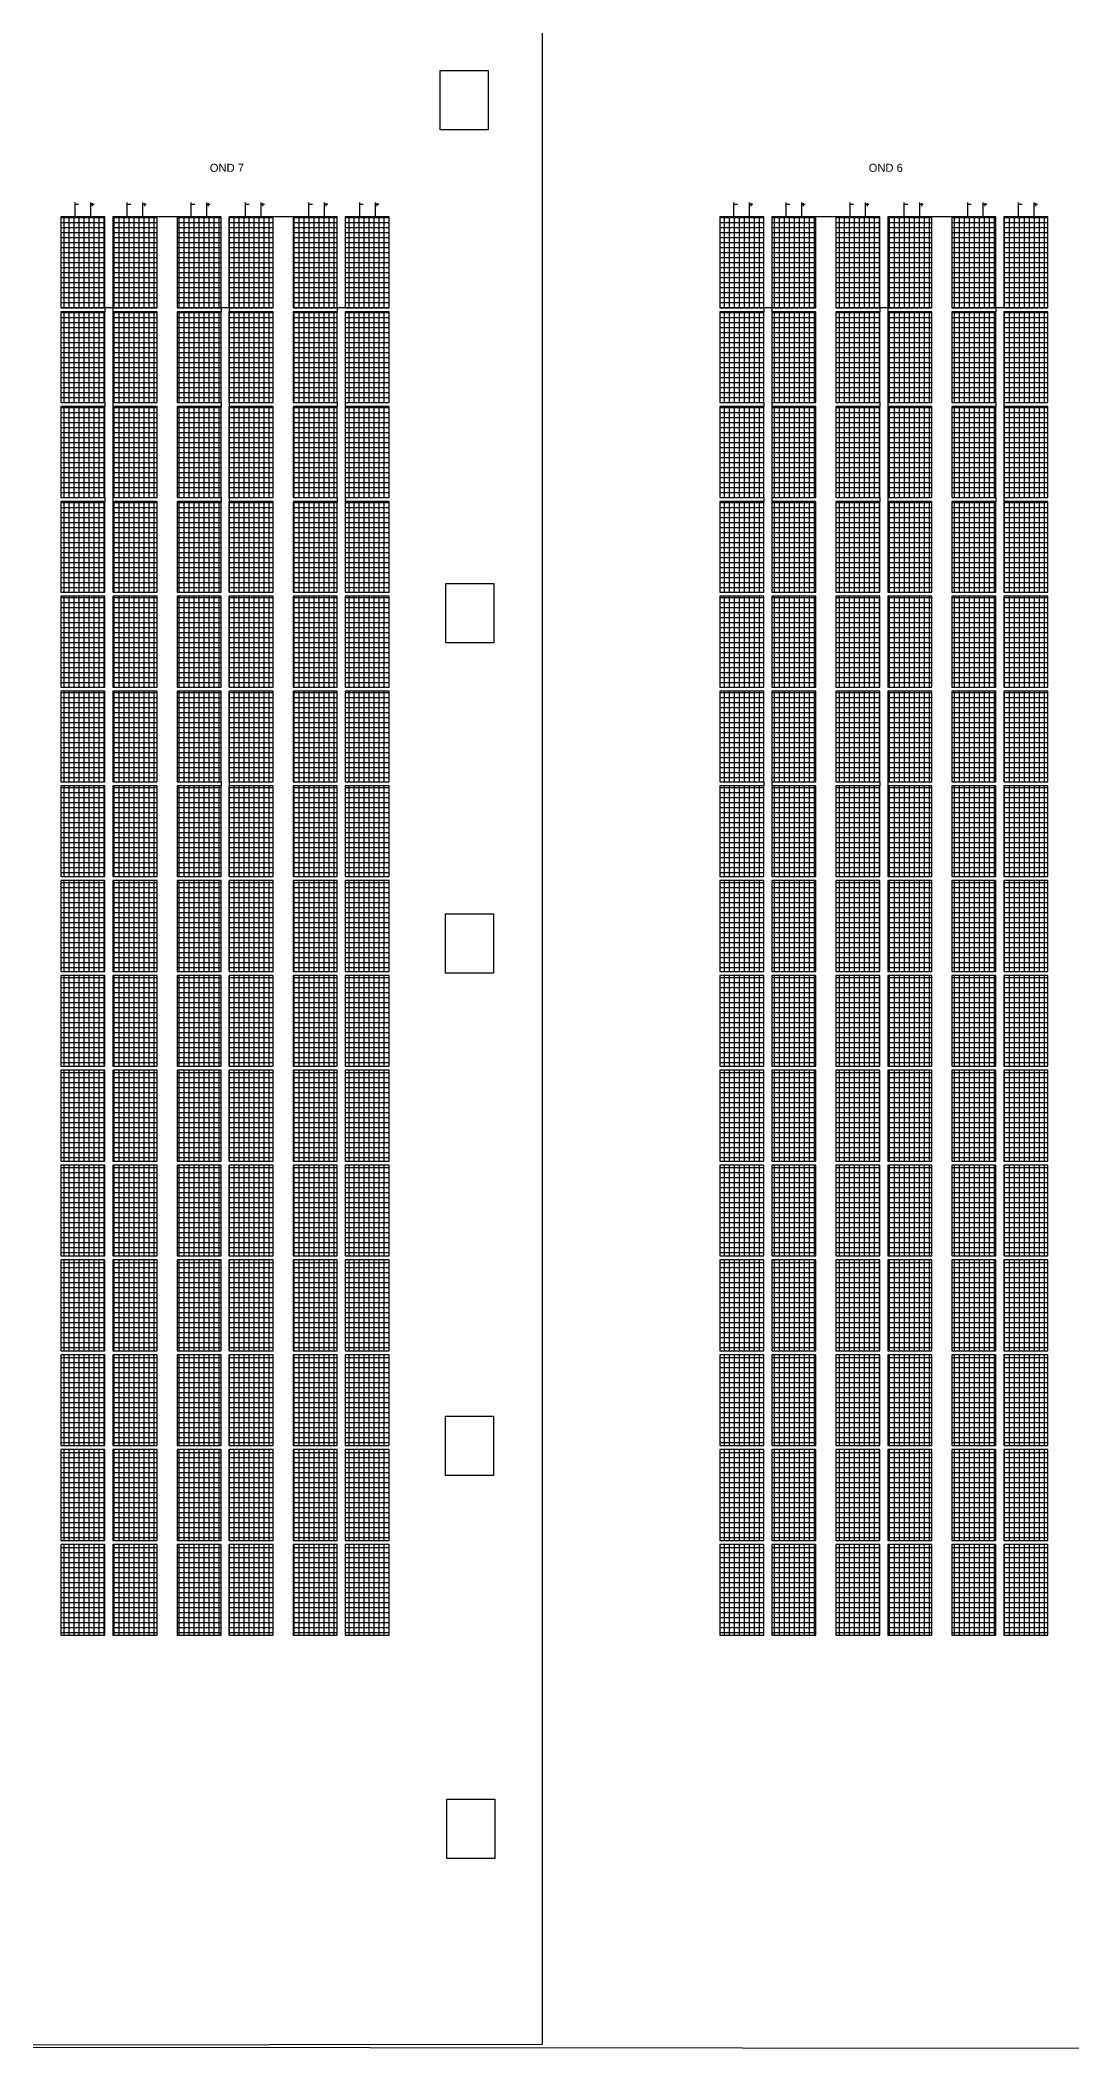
# Model space of a CAD drawing. Header units: inches. Extents: x 40 to 647, y 48 to 167.
# Drawn here: x 287 to 312.8, y 49.2 to 99.4 of the extents above; entities that cross this region are included whole.
import ezdxf

# ---------------------------------------------------------------- set-up
doc = ezdxf.new("R2010")
doc.units = ezdxf.units.IN
doc.header["$MEASUREMENT"] = 0
doc.styles.get("Standard").update_dxf_attribs({"font": 'arial.ttf'})

msp = doc.modelspace()

# ---------------------------------------------------------------- hatches: boundary and pattern name
h = msp.add_hatch()
h.set_pattern_fill('NET', color=5)
h.paths.add_polyline_path([(289.949, 95.01), (288.849, 95.01), (288.849, 92.74), (289.949, 92.74)])
h.paths.add_polyline_path([(289.949, 92.64), (288.849, 92.64), (288.849, 90.37), (289.949, 90.37)])
h.paths.add_polyline_path([(289.949, 90.27), (288.849, 90.27), (288.849, 88), (289.949, 88)])
h.paths.add_polyline_path([(289.949, 87.9), (288.849, 87.9), (288.849, 85.63), (289.949, 85.63)])
h.paths.add_polyline_path([(289.949, 85.53), (288.849, 85.53), (288.849, 83.26), (289.949, 83.26)])
h.paths.add_polyline_path([(289.949, 83.16), (288.849, 83.16), (288.849, 80.89), (289.949, 80.89)])
h.paths.add_polyline_path([(289.949, 80.79), (288.849, 80.79), (288.849, 78.52), (289.949, 78.52)])
h.paths.add_polyline_path([(289.949, 78.42), (288.849, 78.42), (288.849, 76.15), (289.949, 76.15)])
h.paths.add_polyline_path([(289.949, 76.05), (288.849, 76.05), (288.849, 73.78), (289.949, 73.78)])
h.paths.add_polyline_path([(289.949, 73.68), (288.849, 73.68), (288.849, 71.41), (289.949, 71.41)])
h.paths.add_polyline_path([(289.949, 71.31), (288.849, 71.31), (288.849, 69.04), (289.949, 69.04)])
h.paths.add_polyline_path([(289.949, 68.94), (288.849, 68.94), (288.849, 66.67), (289.949, 66.67)])
h.paths.add_polyline_path([(289.949, 66.57), (288.849, 66.57), (288.849, 64.3), (289.949, 64.3)])
h.paths.add_polyline_path([(289.949, 64.2), (288.849, 64.2), (288.849, 61.93), (289.949, 61.93)])
h.paths.add_polyline_path([(289.949, 61.83), (288.849, 61.83), (288.849, 59.56), (289.949, 59.56)])
h.paths.add_polyline_path([(288.649, 61.83), (287.549, 61.83), (287.549, 59.56), (288.649, 59.56)])
h.paths.add_polyline_path([(288.649, 64.2), (287.549, 64.2), (287.549, 61.93), (288.649, 61.93)])
h.paths.add_polyline_path([(288.649, 66.57), (287.549, 66.57), (287.549, 64.3), (288.649, 64.3)])
h.paths.add_polyline_path([(288.649, 68.94), (287.549, 68.94), (287.549, 66.67), (288.649, 66.67)])
h.paths.add_polyline_path([(288.649, 71.31), (287.549, 71.31), (287.549, 69.04), (288.649, 69.04)])
h.paths.add_polyline_path([(288.649, 73.68), (287.549, 73.68), (287.549, 71.41), (288.649, 71.41)])
h.paths.add_polyline_path([(288.649, 76.05), (287.549, 76.05), (287.549, 73.78), (288.649, 73.78)])
h.paths.add_polyline_path([(288.649, 78.42), (287.549, 78.42), (287.549, 76.15), (288.649, 76.15)])
h.paths.add_polyline_path([(288.649, 80.79), (287.549, 80.79), (287.549, 78.52), (288.649, 78.52)])
h.paths.add_polyline_path([(288.649, 83.16), (287.549, 83.16), (287.549, 80.89), (288.649, 80.89)])
h.paths.add_polyline_path([(288.649, 85.53), (287.549, 85.53), (287.549, 83.26), (288.649, 83.26)])
h.paths.add_polyline_path([(288.649, 87.9), (287.549, 87.9), (287.549, 85.63), (288.649, 85.63)])
h.paths.add_polyline_path([(288.649, 90.27), (287.549, 90.27), (287.549, 88), (288.649, 88)])
h.paths.add_polyline_path([(288.649, 92.64), (287.549, 92.64), (287.549, 90.37), (288.649, 90.37)])
h.paths.add_polyline_path([(288.649, 95.01), (287.549, 95.01), (287.549, 92.74), (288.649, 92.74)])
h = msp.add_hatch()
h.set_pattern_fill('NET', color=5)
h.paths.add_polyline_path([(292.849, 95.01), (291.749, 95.01), (291.749, 92.74), (292.849, 92.74)])
h.paths.add_polyline_path([(292.849, 92.64), (291.749, 92.64), (291.749, 90.37), (292.849, 90.37)])
h.paths.add_polyline_path([(292.849, 90.27), (291.749, 90.27), (291.749, 88), (292.849, 88)])
h.paths.add_polyline_path([(292.849, 87.9), (291.749, 87.9), (291.749, 85.63), (292.849, 85.63)])
h.paths.add_polyline_path([(292.849, 85.53), (291.749, 85.53), (291.749, 83.26), (292.849, 83.26)])
h.paths.add_polyline_path([(292.849, 83.16), (291.749, 83.16), (291.749, 80.89), (292.849, 80.89)])
h.paths.add_polyline_path([(292.849, 80.79), (291.749, 80.79), (291.749, 78.52), (292.849, 78.52)])
h.paths.add_polyline_path([(292.849, 78.42), (291.749, 78.42), (291.749, 76.15), (292.849, 76.15)])
h.paths.add_polyline_path([(292.849, 76.05), (291.749, 76.05), (291.749, 73.78), (292.849, 73.78)])
h.paths.add_polyline_path([(292.849, 73.68), (291.749, 73.68), (291.749, 71.41), (292.849, 71.41)])
h.paths.add_polyline_path([(292.849, 71.31), (291.749, 71.31), (291.749, 69.04), (292.849, 69.04)])
h.paths.add_polyline_path([(292.849, 68.94), (291.749, 68.94), (291.749, 66.67), (292.849, 66.67)])
h.paths.add_polyline_path([(292.849, 66.57), (291.749, 66.57), (291.749, 64.3), (292.849, 64.3)])
h.paths.add_polyline_path([(292.849, 64.2), (291.749, 64.2), (291.749, 61.93), (292.849, 61.93)])
h.paths.add_polyline_path([(292.849, 61.83), (291.749, 61.83), (291.749, 59.56), (292.849, 59.56)])
h.paths.add_polyline_path([(291.549, 61.83), (290.449, 61.83), (290.449, 59.56), (291.549, 59.56)])
h.paths.add_polyline_path([(291.549, 64.2), (290.449, 64.2), (290.449, 61.93), (291.549, 61.93)])
h.paths.add_polyline_path([(291.549, 66.57), (290.449, 66.57), (290.449, 64.3), (291.549, 64.3)])
h.paths.add_polyline_path([(291.549, 68.94), (290.449, 68.94), (290.449, 66.67), (291.549, 66.67)])
h.paths.add_polyline_path([(291.549, 71.31), (290.449, 71.31), (290.449, 69.04), (291.549, 69.04)])
h.paths.add_polyline_path([(291.549, 73.68), (290.449, 73.68), (290.449, 71.41), (291.549, 71.41)])
h.paths.add_polyline_path([(291.549, 76.05), (290.449, 76.05), (290.449, 73.78), (291.549, 73.78)])
h.paths.add_polyline_path([(291.549, 78.42), (290.449, 78.42), (290.449, 76.15), (291.549, 76.15)])
h.paths.add_polyline_path([(291.549, 80.79), (290.449, 80.79), (290.449, 78.52), (291.549, 78.52)])
h.paths.add_polyline_path([(291.549, 83.16), (290.449, 83.16), (290.449, 80.89), (291.549, 80.89)])
h.paths.add_polyline_path([(291.549, 85.53), (290.449, 85.53), (290.449, 83.26), (291.549, 83.26)])
h.paths.add_polyline_path([(291.549, 87.9), (290.449, 87.9), (290.449, 85.63), (291.549, 85.63)])
h.paths.add_polyline_path([(291.549, 90.27), (290.449, 90.27), (290.449, 88), (291.549, 88)])
h.paths.add_polyline_path([(291.549, 92.64), (290.449, 92.64), (290.449, 90.37), (291.549, 90.37)])
h.paths.add_polyline_path([(291.549, 95.01), (290.449, 95.01), (290.449, 92.74), (291.549, 92.74)])
h = msp.add_hatch()
h.set_pattern_fill('NET', color=5)
h.paths.add_polyline_path([(295.749, 95.01), (294.649, 95.01), (294.649, 92.74), (295.749, 92.74)])
h.paths.add_polyline_path([(295.749, 92.64), (294.649, 92.64), (294.649, 90.37), (295.749, 90.37)])
h.paths.add_polyline_path([(295.749, 90.27), (294.649, 90.27), (294.649, 88), (295.749, 88)])
h.paths.add_polyline_path([(295.749, 87.9), (294.649, 87.9), (294.649, 85.63), (295.749, 85.63)])
h.paths.add_polyline_path([(295.749, 85.53), (294.649, 85.53), (294.649, 83.26), (295.749, 83.26)])
h.paths.add_polyline_path([(295.749, 83.16), (294.649, 83.16), (294.649, 80.89), (295.749, 80.89)])
h.paths.add_polyline_path([(295.749, 80.79), (294.649, 80.79), (294.649, 78.52), (295.749, 78.52)])
h.paths.add_polyline_path([(295.749, 78.42), (294.649, 78.42), (294.649, 76.15), (295.749, 76.15)])
h.paths.add_polyline_path([(295.749, 76.05), (294.649, 76.05), (294.649, 73.78), (295.749, 73.78)])
h.paths.add_polyline_path([(295.749, 73.68), (294.649, 73.68), (294.649, 71.41), (295.749, 71.41)])
h.paths.add_polyline_path([(295.749, 71.31), (294.649, 71.31), (294.649, 69.04), (295.749, 69.04)])
h.paths.add_polyline_path([(295.749, 68.94), (294.649, 68.94), (294.649, 66.67), (295.749, 66.67)])
h.paths.add_polyline_path([(295.749, 66.57), (294.649, 66.57), (294.649, 64.3), (295.749, 64.3)])
h.paths.add_polyline_path([(295.749, 64.2), (294.649, 64.2), (294.649, 61.93), (295.749, 61.93)])
h.paths.add_polyline_path([(295.749, 61.83), (294.649, 61.83), (294.649, 59.56), (295.749, 59.56)])
h.paths.add_polyline_path([(294.449, 61.83), (293.349, 61.83), (293.349, 59.56), (294.449, 59.56)])
h.paths.add_polyline_path([(294.449, 64.2), (293.349, 64.2), (293.349, 61.93), (294.449, 61.93)])
h.paths.add_polyline_path([(294.449, 66.57), (293.349, 66.57), (293.349, 64.3), (294.449, 64.3)])
h.paths.add_polyline_path([(294.449, 68.94), (293.349, 68.94), (293.349, 66.67), (294.449, 66.67)])
h.paths.add_polyline_path([(294.449, 71.31), (293.349, 71.31), (293.349, 69.04), (294.449, 69.04)])
h.paths.add_polyline_path([(294.449, 73.68), (293.349, 73.68), (293.349, 71.41), (294.449, 71.41)])
h.paths.add_polyline_path([(294.449, 76.05), (293.349, 76.05), (293.349, 73.78), (294.449, 73.78)])
h.paths.add_polyline_path([(294.449, 78.42), (293.349, 78.42), (293.349, 76.15), (294.449, 76.15)])
h.paths.add_polyline_path([(294.449, 80.79), (293.349, 80.79), (293.349, 78.52), (294.449, 78.52)])
h.paths.add_polyline_path([(294.449, 83.16), (293.349, 83.16), (293.349, 80.89), (294.449, 80.89)])
h.paths.add_polyline_path([(294.449, 85.53), (293.349, 85.53), (293.349, 83.26), (294.449, 83.26)])
h.paths.add_polyline_path([(294.449, 87.9), (293.349, 87.9), (293.349, 85.63), (294.449, 85.63)])
h.paths.add_polyline_path([(294.449, 90.27), (293.349, 90.27), (293.349, 88), (294.449, 88)])
h.paths.add_polyline_path([(294.449, 92.64), (293.349, 92.64), (293.349, 90.37), (294.449, 90.37)])
h.paths.add_polyline_path([(294.449, 95.01), (293.349, 95.01), (293.349, 92.74), (294.449, 92.74)])
h = msp.add_hatch()
h.set_pattern_fill('NET', color=5)
h.paths.add_polyline_path([(306.411, 95.01), (305.311, 95.01), (305.311, 92.74), (306.411, 92.74)])
h.paths.add_polyline_path([(306.411, 92.64), (305.311, 92.64), (305.311, 90.37), (306.411, 90.37)])
h.paths.add_polyline_path([(306.411, 90.27), (305.311, 90.27), (305.311, 88), (306.411, 88)])
h.paths.add_polyline_path([(306.411, 87.9), (305.311, 87.9), (305.311, 85.63), (306.411, 85.63)])
h.paths.add_polyline_path([(306.411, 85.53), (305.311, 85.53), (305.311, 83.26), (306.411, 83.26)])
h.paths.add_polyline_path([(306.411, 83.16), (305.311, 83.16), (305.311, 80.89), (306.411, 80.89)])
h.paths.add_polyline_path([(306.411, 80.79), (305.311, 80.79), (305.311, 78.52), (306.411, 78.52)])
h.paths.add_polyline_path([(306.411, 78.42), (305.311, 78.42), (305.311, 76.15), (306.411, 76.15)])
h.paths.add_polyline_path([(306.411, 76.05), (305.311, 76.05), (305.311, 73.78), (306.411, 73.78)])
h.paths.add_polyline_path([(306.411, 73.68), (305.311, 73.68), (305.311, 71.41), (306.411, 71.41)])
h.paths.add_polyline_path([(306.411, 71.31), (305.311, 71.31), (305.311, 69.04), (306.411, 69.04)])
h.paths.add_polyline_path([(306.411, 68.94), (305.311, 68.94), (305.311, 66.67), (306.411, 66.67)])
h.paths.add_polyline_path([(306.411, 66.57), (305.311, 66.57), (305.311, 64.3), (306.411, 64.3)])
h.paths.add_polyline_path([(306.411, 64.2), (305.311, 64.2), (305.311, 61.93), (306.411, 61.93)])
h.paths.add_polyline_path([(306.411, 61.83), (305.311, 61.83), (305.311, 59.56), (306.411, 59.56)])
h.paths.add_polyline_path([(305.111, 61.83), (304.011, 61.83), (304.011, 59.56), (305.111, 59.56)])
h.paths.add_polyline_path([(305.111, 64.2), (304.011, 64.2), (304.011, 61.93), (305.111, 61.93)])
h.paths.add_polyline_path([(305.111, 66.57), (304.011, 66.57), (304.011, 64.3), (305.111, 64.3)])
h.paths.add_polyline_path([(305.111, 68.94), (304.011, 68.94), (304.011, 66.67), (305.111, 66.67)])
h.paths.add_polyline_path([(305.111, 71.31), (304.011, 71.31), (304.011, 69.04), (305.111, 69.04)])
h.paths.add_polyline_path([(305.111, 73.68), (304.011, 73.68), (304.011, 71.41), (305.111, 71.41)])
h.paths.add_polyline_path([(305.111, 76.05), (304.011, 76.05), (304.011, 73.78), (305.111, 73.78)])
h.paths.add_polyline_path([(305.111, 78.42), (304.011, 78.42), (304.011, 76.15), (305.111, 76.15)])
h.paths.add_polyline_path([(305.111, 80.79), (304.011, 80.79), (304.011, 78.52), (305.111, 78.52)])
h.paths.add_polyline_path([(305.111, 83.16), (304.011, 83.16), (304.011, 80.89), (305.111, 80.89)])
h.paths.add_polyline_path([(305.111, 85.53), (304.011, 85.53), (304.011, 83.26), (305.111, 83.26)])
h.paths.add_polyline_path([(305.111, 87.9), (304.011, 87.9), (304.011, 85.63), (305.111, 85.63)])
h.paths.add_polyline_path([(305.111, 90.27), (304.011, 90.27), (304.011, 88), (305.111, 88)])
h.paths.add_polyline_path([(305.111, 92.64), (304.011, 92.64), (304.011, 90.37), (305.111, 90.37)])
h.paths.add_polyline_path([(305.111, 95.01), (304.011, 95.01), (304.011, 92.74), (305.111, 92.74)])
h = msp.add_hatch()
h.set_pattern_fill('NET', color=5)
h.paths.add_polyline_path([(309.311, 95.01), (308.211, 95.01), (308.211, 92.74), (309.311, 92.74)])
h.paths.add_polyline_path([(309.311, 92.64), (308.211, 92.64), (308.211, 90.37), (309.311, 90.37)])
h.paths.add_polyline_path([(309.311, 90.27), (308.211, 90.27), (308.211, 88), (309.311, 88)])
h.paths.add_polyline_path([(309.311, 87.9), (308.211, 87.9), (308.211, 85.63), (309.311, 85.63)])
h.paths.add_polyline_path([(309.311, 85.53), (308.211, 85.53), (308.211, 83.26), (309.311, 83.26)])
h.paths.add_polyline_path([(309.311, 83.16), (308.211, 83.16), (308.211, 80.89), (309.311, 80.89)])
h.paths.add_polyline_path([(309.311, 80.79), (308.211, 80.79), (308.211, 78.52), (309.311, 78.52)])
h.paths.add_polyline_path([(309.311, 78.42), (308.211, 78.42), (308.211, 76.15), (309.311, 76.15)])
h.paths.add_polyline_path([(309.311, 76.05), (308.211, 76.05), (308.211, 73.78), (309.311, 73.78)])
h.paths.add_polyline_path([(309.311, 73.68), (308.211, 73.68), (308.211, 71.41), (309.311, 71.41)])
h.paths.add_polyline_path([(309.311, 71.31), (308.211, 71.31), (308.211, 69.04), (309.311, 69.04)])
h.paths.add_polyline_path([(309.311, 68.94), (308.211, 68.94), (308.211, 66.67), (309.311, 66.67)])
h.paths.add_polyline_path([(309.311, 66.57), (308.211, 66.57), (308.211, 64.3), (309.311, 64.3)])
h.paths.add_polyline_path([(309.311, 64.2), (308.211, 64.2), (308.211, 61.93), (309.311, 61.93)])
h.paths.add_polyline_path([(309.311, 61.83), (308.211, 61.83), (308.211, 59.56), (309.311, 59.56)])
h.paths.add_polyline_path([(308.011, 61.83), (306.911, 61.83), (306.911, 59.56), (308.011, 59.56)])
h.paths.add_polyline_path([(308.011, 64.2), (306.911, 64.2), (306.911, 61.93), (308.011, 61.93)])
h.paths.add_polyline_path([(308.011, 66.57), (306.911, 66.57), (306.911, 64.3), (308.011, 64.3)])
h.paths.add_polyline_path([(308.011, 68.94), (306.911, 68.94), (306.911, 66.67), (308.011, 66.67)])
h.paths.add_polyline_path([(308.011, 71.31), (306.911, 71.31), (306.911, 69.04), (308.011, 69.04)])
h.paths.add_polyline_path([(308.011, 73.68), (306.911, 73.68), (306.911, 71.41), (308.011, 71.41)])
h.paths.add_polyline_path([(308.011, 76.05), (306.911, 76.05), (306.911, 73.78), (308.011, 73.78)])
h.paths.add_polyline_path([(308.011, 78.42), (306.911, 78.42), (306.911, 76.15), (308.011, 76.15)])
h.paths.add_polyline_path([(308.011, 80.79), (306.911, 80.79), (306.911, 78.52), (308.011, 78.52)])
h.paths.add_polyline_path([(308.011, 83.16), (306.911, 83.16), (306.911, 80.89), (308.011, 80.89)])
h.paths.add_polyline_path([(308.011, 85.53), (306.911, 85.53), (306.911, 83.26), (308.011, 83.26)])
h.paths.add_polyline_path([(308.011, 87.9), (306.911, 87.9), (306.911, 85.63), (308.011, 85.63)])
h.paths.add_polyline_path([(308.011, 90.27), (306.911, 90.27), (306.911, 88), (308.011, 88)])
h.paths.add_polyline_path([(308.011, 92.64), (306.911, 92.64), (306.911, 90.37), (308.011, 90.37)])
h.paths.add_polyline_path([(308.011, 95.01), (306.911, 95.01), (306.911, 92.74), (308.011, 92.74)])
h = msp.add_hatch()
h.set_pattern_fill('NET', color=5)
h.paths.add_polyline_path([(312.211, 95.01), (311.111, 95.01), (311.111, 92.74), (312.211, 92.74)])
h.paths.add_polyline_path([(312.211, 92.64), (311.111, 92.64), (311.111, 90.37), (312.211, 90.37)])
h.paths.add_polyline_path([(312.211, 90.27), (311.111, 90.27), (311.111, 88), (312.211, 88)])
h.paths.add_polyline_path([(312.211, 87.9), (311.111, 87.9), (311.111, 85.63), (312.211, 85.63)])
h.paths.add_polyline_path([(312.211, 85.53), (311.111, 85.53), (311.111, 83.26), (312.211, 83.26)])
h.paths.add_polyline_path([(312.211, 83.16), (311.111, 83.16), (311.111, 80.89), (312.211, 80.89)])
h.paths.add_polyline_path([(312.211, 80.79), (311.111, 80.79), (311.111, 78.52), (312.211, 78.52)])
h.paths.add_polyline_path([(312.211, 78.42), (311.111, 78.42), (311.111, 76.15), (312.211, 76.15)])
h.paths.add_polyline_path([(312.211, 76.05), (311.111, 76.05), (311.111, 73.78), (312.211, 73.78)])
h.paths.add_polyline_path([(312.211, 73.68), (311.111, 73.68), (311.111, 71.41), (312.211, 71.41)])
h.paths.add_polyline_path([(312.211, 71.31), (311.111, 71.31), (311.111, 69.04), (312.211, 69.04)])
h.paths.add_polyline_path([(312.211, 68.94), (311.111, 68.94), (311.111, 66.67), (312.211, 66.67)])
h.paths.add_polyline_path([(312.211, 66.57), (311.111, 66.57), (311.111, 64.3), (312.211, 64.3)])
h.paths.add_polyline_path([(312.211, 64.2), (311.111, 64.2), (311.111, 61.93), (312.211, 61.93)])
h.paths.add_polyline_path([(312.211, 61.83), (311.111, 61.83), (311.111, 59.56), (312.211, 59.56)])
h.paths.add_polyline_path([(310.911, 61.83), (309.811, 61.83), (309.811, 59.56), (310.911, 59.56)])
h.paths.add_polyline_path([(310.911, 64.2), (309.811, 64.2), (309.811, 61.93), (310.911, 61.93)])
h.paths.add_polyline_path([(310.911, 66.57), (309.811, 66.57), (309.811, 64.3), (310.911, 64.3)])
h.paths.add_polyline_path([(310.911, 68.94), (309.811, 68.94), (309.811, 66.67), (310.911, 66.67)])
h.paths.add_polyline_path([(310.911, 71.31), (309.811, 71.31), (309.811, 69.04), (310.911, 69.04)])
h.paths.add_polyline_path([(310.911, 73.68), (309.811, 73.68), (309.811, 71.41), (310.911, 71.41)])
h.paths.add_polyline_path([(310.911, 76.05), (309.811, 76.05), (309.811, 73.78), (310.911, 73.78)])
h.paths.add_polyline_path([(310.911, 78.42), (309.811, 78.42), (309.811, 76.15), (310.911, 76.15)])
h.paths.add_polyline_path([(310.911, 80.79), (309.811, 80.79), (309.811, 78.52), (310.911, 78.52)])
h.paths.add_polyline_path([(310.911, 83.16), (309.811, 83.16), (309.811, 80.89), (310.911, 80.89)])
h.paths.add_polyline_path([(310.911, 85.53), (309.811, 85.53), (309.811, 83.26), (310.911, 83.26)])
h.paths.add_polyline_path([(310.911, 87.9), (309.811, 87.9), (309.811, 85.63), (310.911, 85.63)])
h.paths.add_polyline_path([(310.911, 90.27), (309.811, 90.27), (309.811, 88), (310.911, 88)])
h.paths.add_polyline_path([(310.911, 92.64), (309.811, 92.64), (309.811, 90.37), (310.911, 90.37)])
h.paths.add_polyline_path([(310.911, 95.01), (309.811, 95.01), (309.811, 92.74), (310.911, 92.74)])

# ---------------------------------------------------------------- linework, layer by layer
for p, q in [((299.569, 154.054), (299.569, 49.33)), ((297.025, 98.671), (298.225, 98.671)), ((297.025, 97.191), (297.025, 98.671)), ((298.225, 98.671), (298.225, 98.391)), ((298.225, 98.391), (298.225, 98.391)), ((298.225, 98.391), (298.225, 97.191)), ((298.225, 97.191), (297.025, 97.191)), ((287.99, 95.32), (287.911, 95.32)), ((288.376, 95.32), (288.296, 95.32)), ((288.336, 95.28), (288.336, 95.359)), ((289.295, 95.32), (289.216, 95.32)), ((289.681, 95.32), (289.601, 95.32)), ((289.641, 95.28), (289.641, 95.359)), ((290.449, 95.01), (289.949, 95.01)), ((290.891, 95.32), (290.811, 95.32)), ((291.276, 95.32), (291.197, 95.32)), ((291.237, 95.28), (291.237, 95.359)), ((292.248, 95.32), (292.169, 95.32)), ((292.634, 95.32), (292.554, 95.32)), ((292.594, 95.28), (292.594, 95.359)), ((293.349, 95.01), (292.849, 95.01)), ((293.831, 95.32), (293.752, 95.32)), ((294.217, 95.32), (294.137, 95.32)), ((294.177, 95.28), (294.177, 95.359)), ((295.103, 95.32), (295.024, 95.32)), ((295.489, 95.32), (295.409, 95.32)), ((295.449, 95.28), (295.449, 95.359)), ((304.452, 95.32), (304.373, 95.32)), ((304.838, 95.32), (304.758, 95.32)), ((304.798, 95.28), (304.798, 95.359)), ((305.757, 95.32), (305.677, 95.32)), ((306.142, 95.32), (306.063, 95.32)), ((306.103, 95.28), (306.103, 95.359)), ((306.911, 95.01), (306.411, 95.01)), ((307.353, 95.32), (307.273, 95.32)), ((307.738, 95.32), (307.659, 95.32)), ((307.698, 95.28), (307.698, 95.359)), ((308.71, 95.32), (308.63, 95.32)), ((309.095, 95.32), (309.016, 95.32)), ((309.056, 95.28), (309.056, 95.359)), ((309.811, 95.01), (309.311, 95.01)), ((310.293, 95.32), (310.214, 95.32)), ((310.679, 95.32), (310.599, 95.32)), ((310.639, 95.28), (310.639, 95.359)), ((311.565, 95.32), (311.486, 95.32)), ((311.951, 95.32), (311.871, 95.32)), ((311.911, 95.28), (311.911, 95.359)), ((288.849, 92.74), (288.649, 92.74)), ((288.649, 92.74), (288.649, 92.64)), ((288.849, 92.74), (288.849, 92.64)), ((291.749, 92.74), (291.549, 92.74)), ((291.549, 92.74), (291.549, 92.64)), ((291.749, 92.74), (291.749, 92.64)), ((294.649, 92.74), (294.449, 92.74)), ((294.449, 92.74), (294.449, 92.64)), ((305.311, 92.74), (305.111, 92.74)), ((305.111, 92.74), (305.111, 92.64)), ((305.311, 92.74), (305.311, 92.64)), ((308.211, 92.74), (308.011, 92.74)), ((308.011, 92.74), (308.011, 92.64)), ((308.211, 92.74), (308.211, 92.64)), ((311.111, 92.74), (310.911, 92.74)), ((310.911, 92.74), (310.911, 92.64)), ((288.649, 90.37), (288.649, 90.27)), ((288.849, 90.37), (288.849, 90.27)), ((291.549, 90.37), (291.549, 90.27)), ((291.749, 90.37), (291.749, 90.27)), ((294.449, 90.37), (294.449, 90.27)), ((294.649, 90.37), (294.649, 90.27)), ((305.111, 90.37), (305.111, 90.27)), ((305.311, 90.37), (305.311, 90.27)), ((308.011, 90.37), (308.011, 90.27)), ((308.211, 90.37), (308.211, 90.27)), ((310.911, 90.37), (310.911, 90.27)), ((311.111, 90.37), (311.111, 90.27)), ((288.649, 88), (288.649, 87.9)), ((288.849, 88), (288.849, 87.9)), ((291.549, 88), (291.549, 87.9)), ((291.749, 88), (291.749, 87.9)), ((294.449, 88), (294.449, 87.9)), ((294.649, 88), (294.649, 87.9)), ((305.111, 88), (305.111, 87.9)), ((305.311, 88), (305.311, 87.9)), ((308.011, 88), (308.011, 87.9)), ((308.211, 88), (308.211, 87.9)), ((310.911, 88), (310.911, 87.9)), ((311.111, 88), (311.111, 87.9)), ((297.164, 85.846), (298.364, 85.846)), ((297.164, 84.366), (297.164, 85.846)), ((298.364, 85.846), (298.364, 85.566)), ((298.364, 85.566), (298.364, 85.566)), ((298.364, 85.566), (298.364, 84.366)), ((298.364, 84.366), (297.164, 84.366)), ((291.549, 80.89), (291.549, 80.79)), ((291.749, 80.89), (291.749, 80.79)), ((305.111, 80.89), (305.111, 80.79)), ((305.311, 80.89), (305.311, 80.79)), ((308.011, 80.89), (308.011, 80.79)), ((308.211, 80.89), (308.211, 80.79)), ((297.16, 77.587), (298.36, 77.587)), ((297.16, 76.107), (297.16, 77.587)), ((298.36, 77.587), (298.36, 77.307)), ((298.36, 77.307), (298.36, 77.307)), ((298.36, 77.307), (298.36, 76.107)), ((298.36, 76.107), (297.16, 76.107)), ((297.157, 65.035), (298.357, 65.035)), ((297.157, 63.554), (297.157, 65.035)), ((298.357, 65.035), (298.357, 64.754)), ((298.357, 64.754), (298.357, 64.754)), ((298.357, 64.754), (298.357, 63.554)), ((298.357, 63.554), (297.157, 63.554)), ((297.192, 55.456), (298.392, 55.456)), ((297.192, 53.976), (297.192, 55.456)), ((298.392, 55.456), (298.392, 55.176)), ((298.392, 55.176), (298.392, 55.176)), ((298.392, 55.176), (298.392, 53.976)), ((298.392, 53.976), (297.192, 53.976)), ((299.569, 49.33), (261.458, 49.27)), ((349.132, 49.195), (261.458, 49.27))]:
    msp.add_line(p, q)
at = {"color": 1}
for p, q in [((287.894, 95.375), (287.894, 95.01)), ((289.198, 95.375), (289.198, 95.01)), ((290.794, 95.375), (290.794, 95.01)), ((292.151, 95.375), (292.151, 95.01)), ((293.734, 95.375), (293.734, 95.01)), ((295.007, 95.375), (295.007, 95.01)), ((304.355, 95.375), (304.355, 95.01)), ((305.66, 95.375), (305.66, 95.01)), ((307.256, 95.375), (307.256, 95.01)), ((308.613, 95.375), (308.613, 95.01)), ((310.196, 95.375), (310.196, 95.01)), ((311.468, 95.375), (311.468, 95.01))]:
    msp.add_line(p, q, dxfattribs=at)
at = {"color": 5}
for p, q in [((288.284, 95.375), (288.284, 95.01)), ((289.589, 95.375), (289.589, 95.01)), ((291.185, 95.375), (291.185, 95.01)), ((292.542, 95.375), (292.542, 95.01)), ((294.125, 95.375), (294.125, 95.01)), ((295.398, 95.375), (295.398, 95.01)), ((304.746, 95.375), (304.746, 95.01)), ((306.051, 95.375), (306.051, 95.01)), ((307.647, 95.375), (307.647, 95.01)), ((309.004, 95.375), (309.004, 95.01)), ((310.587, 95.375), (310.587, 95.01)), ((311.859, 95.375), (311.859, 95.01))]:
    msp.add_line(p, q, dxfattribs=at)
for points in [[(287.549, 92.74), (288.649, 92.74), (288.649, 95.01), (287.549, 95.01)], [(288.849, 92.74), (289.949, 92.74), (289.949, 95.01), (288.849, 95.01)], [(290.449, 92.74), (291.549, 92.74), (291.549, 95.01), (290.449, 95.01)], [(291.749, 92.74), (292.849, 92.74), (292.849, 95.01), (291.749, 95.01)], [(293.349, 92.74), (294.449, 92.74), (294.449, 95.01), (293.349, 95.01)], [(294.649, 92.74), (295.749, 92.74), (295.749, 95.01), (294.649, 95.01)], [(304.011, 92.74), (305.111, 92.74), (305.111, 95.01), (304.011, 95.01)], [(305.311, 92.74), (306.411, 92.74), (306.411, 95.01), (305.311, 95.01)], [(306.911, 92.74), (308.011, 92.74), (308.011, 95.01), (306.911, 95.01)], [(308.211, 92.74), (309.311, 92.74), (309.311, 95.01), (308.211, 95.01)], [(309.811, 92.74), (310.911, 92.74), (310.911, 95.01), (309.811, 95.01)], [(311.111, 92.74), (312.211, 92.74), (312.211, 95.01), (311.111, 95.01)], [(287.549, 90.37), (288.649, 90.37), (288.649, 92.64), (287.549, 92.64)], [(288.849, 90.37), (289.949, 90.37), (289.949, 92.64), (288.849, 92.64)], [(290.449, 90.37), (291.549, 90.37), (291.549, 92.64), (290.449, 92.64)], [(291.749, 90.37), (292.849, 90.37), (292.849, 92.64), (291.749, 92.64)], [(293.349, 90.37), (294.449, 90.37), (294.449, 92.64), (293.349, 92.64)], [(294.649, 90.37), (295.749, 90.37), (295.749, 92.64), (294.649, 92.64)], [(304.011, 90.37), (305.111, 90.37), (305.111, 92.64), (304.011, 92.64)], [(305.311, 90.37), (306.411, 90.37), (306.411, 92.64), (305.311, 92.64)], [(306.911, 90.37), (308.011, 90.37), (308.011, 92.64), (306.911, 92.64)], [(308.211, 90.37), (309.311, 90.37), (309.311, 92.64), (308.211, 92.64)], [(309.811, 90.37), (310.911, 90.37), (310.911, 92.64), (309.811, 92.64)], [(311.111, 90.37), (312.211, 90.37), (312.211, 92.64), (311.111, 92.64)], [(287.549, 88), (288.649, 88), (288.649, 90.27), (287.549, 90.27)], [(288.849, 88), (289.949, 88), (289.949, 90.27), (288.849, 90.27)], [(290.449, 88), (291.549, 88), (291.549, 90.27), (290.449, 90.27)], [(291.749, 88), (292.849, 88), (292.849, 90.27), (291.749, 90.27)], [(293.349, 88), (294.449, 88), (294.449, 90.27), (293.349, 90.27)], [(294.649, 88), (295.749, 88), (295.749, 90.27), (294.649, 90.27)], [(304.011, 88), (305.111, 88), (305.111, 90.27), (304.011, 90.27)], [(305.311, 88), (306.411, 88), (306.411, 90.27), (305.311, 90.27)], [(306.911, 88), (308.011, 88), (308.011, 90.27), (306.911, 90.27)], [(308.211, 88), (309.311, 88), (309.311, 90.27), (308.211, 90.27)], [(309.811, 88), (310.911, 88), (310.911, 90.27), (309.811, 90.27)], [(311.111, 88), (312.211, 88), (312.211, 90.27), (311.111, 90.27)], [(287.549, 85.63), (288.649, 85.63), (288.649, 87.9), (287.549, 87.9)], [(288.849, 85.63), (289.949, 85.63), (289.949, 87.9), (288.849, 87.9)], [(290.449, 85.63), (291.549, 85.63), (291.549, 87.9), (290.449, 87.9)], [(291.749, 85.63), (292.849, 85.63), (292.849, 87.9), (291.749, 87.9)], [(293.349, 85.63), (294.449, 85.63), (294.449, 87.9), (293.349, 87.9)], [(294.649, 85.63), (295.749, 85.63), (295.749, 87.9), (294.649, 87.9)], [(304.011, 85.63), (305.111, 85.63), (305.111, 87.9), (304.011, 87.9)], [(305.311, 85.63), (306.411, 85.63), (306.411, 87.9), (305.311, 87.9)], [(306.911, 85.63), (308.011, 85.63), (308.011, 87.9), (306.911, 87.9)], [(308.211, 85.63), (309.311, 85.63), (309.311, 87.9), (308.211, 87.9)], [(309.811, 85.63), (310.911, 85.63), (310.911, 87.9), (309.811, 87.9)], [(311.111, 85.63), (312.211, 85.63), (312.211, 87.9), (311.111, 87.9)], [(287.549, 83.26), (288.649, 83.26), (288.649, 85.53), (287.549, 85.53)], [(288.849, 83.26), (289.949, 83.26), (289.949, 85.53), (288.849, 85.53)], [(290.449, 83.26), (291.549, 83.26), (291.549, 85.53), (290.449, 85.53)], [(291.749, 83.26), (292.849, 83.26), (292.849, 85.53), (291.749, 85.53)], [(293.349, 83.26), (294.449, 83.26), (294.449, 85.53), (293.349, 85.53)], [(294.649, 83.26), (295.749, 83.26), (295.749, 85.53), (294.649, 85.53)], [(304.011, 83.26), (305.111, 83.26), (305.111, 85.53), (304.011, 85.53)], [(305.311, 83.26), (306.411, 83.26), (306.411, 85.53), (305.311, 85.53)], [(306.911, 83.26), (308.011, 83.26), (308.011, 85.53), (306.911, 85.53)], [(308.211, 83.26), (309.311, 83.26), (309.311, 85.53), (308.211, 85.53)], [(309.811, 83.26), (310.911, 83.26), (310.911, 85.53), (309.811, 85.53)], [(311.111, 83.26), (312.211, 83.26), (312.211, 85.53), (311.111, 85.53)], [(287.549, 80.89), (288.649, 80.89), (288.649, 83.16), (287.549, 83.16)], [(288.849, 80.89), (289.949, 80.89), (289.949, 83.16), (288.849, 83.16)], [(290.449, 80.89), (291.549, 80.89), (291.549, 83.16), (290.449, 83.16)], [(291.749, 80.89), (292.849, 80.89), (292.849, 83.16), (291.749, 83.16)], [(293.349, 80.89), (294.449, 80.89), (294.449, 83.16), (293.349, 83.16)], [(294.649, 80.89), (295.749, 80.89), (295.749, 83.16), (294.649, 83.16)], [(304.011, 80.89), (305.111, 80.89), (305.111, 83.16), (304.011, 83.16)], [(305.311, 80.89), (306.411, 80.89), (306.411, 83.16), (305.311, 83.16)], [(306.911, 80.89), (308.011, 80.89), (308.011, 83.16), (306.911, 83.16)], [(308.211, 80.89), (309.311, 80.89), (309.311, 83.16), (308.211, 83.16)], [(309.811, 80.89), (310.911, 80.89), (310.911, 83.16), (309.811, 83.16)], [(311.111, 80.89), (312.211, 80.89), (312.211, 83.16), (311.111, 83.16)], [(287.549, 78.52), (288.649, 78.52), (288.649, 80.79), (287.549, 80.79)], [(288.849, 78.52), (289.949, 78.52), (289.949, 80.79), (288.849, 80.79)], [(290.449, 78.52), (291.549, 78.52), (291.549, 80.79), (290.449, 80.79)], [(291.749, 78.52), (292.849, 78.52), (292.849, 80.79), (291.749, 80.79)], [(293.349, 78.52), (294.449, 78.52), (294.449, 80.79), (293.349, 80.79)], [(294.649, 78.52), (295.749, 78.52), (295.749, 80.79), (294.649, 80.79)], [(304.011, 78.52), (305.111, 78.52), (305.111, 80.79), (304.011, 80.79)], [(305.311, 78.52), (306.411, 78.52), (306.411, 80.79), (305.311, 80.79)], [(306.911, 78.52), (308.011, 78.52), (308.011, 80.79), (306.911, 80.79)], [(308.211, 78.52), (309.311, 78.52), (309.311, 80.79), (308.211, 80.79)], [(309.811, 78.52), (310.911, 78.52), (310.911, 80.79), (309.811, 80.79)], [(311.111, 78.52), (312.211, 78.52), (312.211, 80.79), (311.111, 80.79)], [(287.549, 76.15), (288.649, 76.15), (288.649, 78.42), (287.549, 78.42)], [(288.849, 76.15), (289.949, 76.15), (289.949, 78.42), (288.849, 78.42)], [(290.449, 76.15), (291.549, 76.15), (291.549, 78.42), (290.449, 78.42)], [(291.749, 76.15), (292.849, 76.15), (292.849, 78.42), (291.749, 78.42)], [(293.349, 76.15), (294.449, 76.15), (294.449, 78.42), (293.349, 78.42)], [(294.649, 76.15), (295.749, 76.15), (295.749, 78.42), (294.649, 78.42)], [(304.011, 76.15), (305.111, 76.15), (305.111, 78.42), (304.011, 78.42)], [(305.311, 76.15), (306.411, 76.15), (306.411, 78.42), (305.311, 78.42)], [(306.911, 76.15), (308.011, 76.15), (308.011, 78.42), (306.911, 78.42)], [(308.211, 76.15), (309.311, 76.15), (309.311, 78.42), (308.211, 78.42)], [(309.811, 76.15), (310.911, 76.15), (310.911, 78.42), (309.811, 78.42)], [(311.111, 76.15), (312.211, 76.15), (312.211, 78.42), (311.111, 78.42)], [(287.549, 73.78), (288.649, 73.78), (288.649, 76.05), (287.549, 76.05)], [(288.849, 73.78), (289.949, 73.78), (289.949, 76.05), (288.849, 76.05)], [(290.449, 73.78), (291.549, 73.78), (291.549, 76.05), (290.449, 76.05)], [(291.749, 73.78), (292.849, 73.78), (292.849, 76.05), (291.749, 76.05)], [(293.349, 73.78), (294.449, 73.78), (294.449, 76.05), (293.349, 76.05)], [(294.649, 73.78), (295.749, 73.78), (295.749, 76.05), (294.649, 76.05)], [(304.011, 73.78), (305.111, 73.78), (305.111, 76.05), (304.011, 76.05)], [(305.311, 73.78), (306.411, 73.78), (306.411, 76.05), (305.311, 76.05)], [(306.911, 73.78), (308.011, 73.78), (308.011, 76.05), (306.911, 76.05)], [(308.211, 73.78), (309.311, 73.78), (309.311, 76.05), (308.211, 76.05)], [(309.811, 73.78), (310.911, 73.78), (310.911, 76.05), (309.811, 76.05)], [(311.111, 73.78), (312.211, 73.78), (312.211, 76.05), (311.111, 76.05)], [(287.549, 71.41), (288.649, 71.41), (288.649, 73.68), (287.549, 73.68)], [(288.849, 71.41), (289.949, 71.41), (289.949, 73.68), (288.849, 73.68)], [(290.449, 71.41), (291.549, 71.41), (291.549, 73.68), (290.449, 73.68)], [(291.749, 71.41), (292.849, 71.41), (292.849, 73.68), (291.749, 73.68)], [(293.349, 71.41), (294.449, 71.41), (294.449, 73.68), (293.349, 73.68)], [(294.649, 71.41), (295.749, 71.41), (295.749, 73.68), (294.649, 73.68)], [(304.011, 71.41), (305.111, 71.41), (305.111, 73.68), (304.011, 73.68)], [(305.311, 71.41), (306.411, 71.41), (306.411, 73.68), (305.311, 73.68)], [(306.911, 71.41), (308.011, 71.41), (308.011, 73.68), (306.911, 73.68)], [(308.211, 71.41), (309.311, 71.41), (309.311, 73.68), (308.211, 73.68)], [(309.811, 71.41), (310.911, 71.41), (310.911, 73.68), (309.811, 73.68)], [(311.111, 71.41), (312.211, 71.41), (312.211, 73.68), (311.111, 73.68)], [(287.549, 69.04), (288.649, 69.04), (288.649, 71.31), (287.549, 71.31)], [(288.849, 69.04), (289.949, 69.04), (289.949, 71.31), (288.849, 71.31)], [(290.449, 69.04), (291.549, 69.04), (291.549, 71.31), (290.449, 71.31)], [(291.749, 69.04), (292.849, 69.04), (292.849, 71.31), (291.749, 71.31)], [(293.349, 69.04), (294.449, 69.04), (294.449, 71.31), (293.349, 71.31)], [(294.649, 69.04), (295.749, 69.04), (295.749, 71.31), (294.649, 71.31)], [(304.011, 69.04), (305.111, 69.04), (305.111, 71.31), (304.011, 71.31)], [(305.311, 69.04), (306.411, 69.04), (306.411, 71.31), (305.311, 71.31)], [(306.911, 69.04), (308.011, 69.04), (308.011, 71.31), (306.911, 71.31)], [(308.211, 69.04), (309.311, 69.04), (309.311, 71.31), (308.211, 71.31)], [(309.811, 69.04), (310.911, 69.04), (310.911, 71.31), (309.811, 71.31)], [(311.111, 69.04), (312.211, 69.04), (312.211, 71.31), (311.111, 71.31)], [(287.549, 66.67), (288.649, 66.67), (288.649, 68.94), (287.549, 68.94)], [(288.849, 66.67), (289.949, 66.67), (289.949, 68.94), (288.849, 68.94)], [(290.449, 66.67), (291.549, 66.67), (291.549, 68.94), (290.449, 68.94)], [(291.749, 66.67), (292.849, 66.67), (292.849, 68.94), (291.749, 68.94)], [(293.349, 66.67), (294.449, 66.67), (294.449, 68.94), (293.349, 68.94)], [(294.649, 66.67), (295.749, 66.67), (295.749, 68.94), (294.649, 68.94)], [(304.011, 66.67), (305.111, 66.67), (305.111, 68.94), (304.011, 68.94)], [(305.311, 66.67), (306.411, 66.67), (306.411, 68.94), (305.311, 68.94)], [(306.911, 66.67), (308.011, 66.67), (308.011, 68.94), (306.911, 68.94)], [(308.211, 66.67), (309.311, 66.67), (309.311, 68.94), (308.211, 68.94)], [(309.811, 66.67), (310.911, 66.67), (310.911, 68.94), (309.811, 68.94)], [(311.111, 66.67), (312.211, 66.67), (312.211, 68.94), (311.111, 68.94)], [(287.549, 64.3), (288.649, 64.3), (288.649, 66.57), (287.549, 66.57)], [(288.849, 64.3), (289.949, 64.3), (289.949, 66.57), (288.849, 66.57)], [(290.449, 64.3), (291.549, 64.3), (291.549, 66.57), (290.449, 66.57)], [(291.749, 64.3), (292.849, 64.3), (292.849, 66.57), (291.749, 66.57)], [(293.349, 64.3), (294.449, 64.3), (294.449, 66.57), (293.349, 66.57)], [(294.649, 64.3), (295.749, 64.3), (295.749, 66.57), (294.649, 66.57)], [(304.011, 64.3), (305.111, 64.3), (305.111, 66.57), (304.011, 66.57)], [(305.311, 64.3), (306.411, 64.3), (306.411, 66.57), (305.311, 66.57)], [(306.911, 64.3), (308.011, 64.3), (308.011, 66.57), (306.911, 66.57)], [(308.211, 64.3), (309.311, 64.3), (309.311, 66.57), (308.211, 66.57)], [(309.811, 64.3), (310.911, 64.3), (310.911, 66.57), (309.811, 66.57)], [(311.111, 64.3), (312.211, 64.3), (312.211, 66.57), (311.111, 66.57)], [(287.549, 61.93), (288.649, 61.93), (288.649, 64.2), (287.549, 64.2)], [(288.849, 61.93), (289.949, 61.93), (289.949, 64.2), (288.849, 64.2)], [(290.449, 61.93), (291.549, 61.93), (291.549, 64.2), (290.449, 64.2)], [(291.749, 61.93), (292.849, 61.93), (292.849, 64.2), (291.749, 64.2)], [(293.349, 61.93), (294.449, 61.93), (294.449, 64.2), (293.349, 64.2)], [(294.649, 61.93), (295.749, 61.93), (295.749, 64.2), (294.649, 64.2)], [(304.011, 61.93), (305.111, 61.93), (305.111, 64.2), (304.011, 64.2)], [(305.311, 61.93), (306.411, 61.93), (306.411, 64.2), (305.311, 64.2)], [(306.911, 61.93), (308.011, 61.93), (308.011, 64.2), (306.911, 64.2)], [(308.211, 61.93), (309.311, 61.93), (309.311, 64.2), (308.211, 64.2)], [(309.811, 61.93), (310.911, 61.93), (310.911, 64.2), (309.811, 64.2)], [(311.111, 61.93), (312.211, 61.93), (312.211, 64.2), (311.111, 64.2)], [(287.549, 59.56), (288.649, 59.56), (288.649, 61.83), (287.549, 61.83)], [(288.849, 59.56), (289.949, 59.56), (289.949, 61.83), (288.849, 61.83)], [(290.449, 59.56), (291.549, 59.56), (291.549, 61.83), (290.449, 61.83)], [(291.749, 59.56), (292.849, 59.56), (292.849, 61.83), (291.749, 61.83)], [(293.349, 59.56), (294.449, 59.56), (294.449, 61.83), (293.349, 61.83)], [(294.649, 59.56), (295.749, 59.56), (295.749, 61.83), (294.649, 61.83)], [(304.011, 59.56), (305.111, 59.56), (305.111, 61.83), (304.011, 61.83)], [(305.311, 59.56), (306.411, 59.56), (306.411, 61.83), (305.311, 61.83)], [(306.911, 59.56), (308.011, 59.56), (308.011, 61.83), (306.911, 61.83)], [(308.211, 59.56), (309.311, 59.56), (309.311, 61.83), (308.211, 61.83)], [(309.811, 59.56), (310.911, 59.56), (310.911, 61.83), (309.811, 61.83)], [(311.111, 59.56), (312.211, 59.56), (312.211, 61.83), (311.111, 61.83)]]:
    msp.add_lwpolyline(points, close=True)

# ---------------------------------------------------------------- texts
at = {"color": 5, "char_height": 0.2, "attachment_point": 1}
for s, insert in [('{\\C256;OND 7}', (291.268, 96.339)), ('{\\C256;OND 6}', (307.73, 96.339))]:
    msp.add_mtext_dynamic_manual_height_columns(s, width=2.27344, gutter_width=1, heights=[0], dxfattribs=dict(at, insert=insert))

doc.saveas('drawing.dxf')
